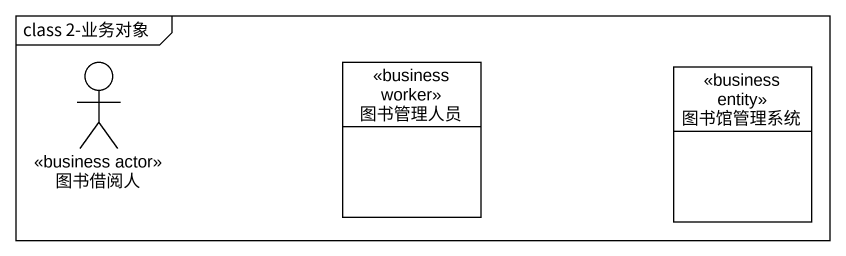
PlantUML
@startuml
mainframe class 2-业务对象
allowmixing
hide circle
hide empty members
actor 图书借阅人 <<business actor>>
class 图书管理人员 <<business worker>>
class 图书馆管理系统 <<business entity>>
@enduml
